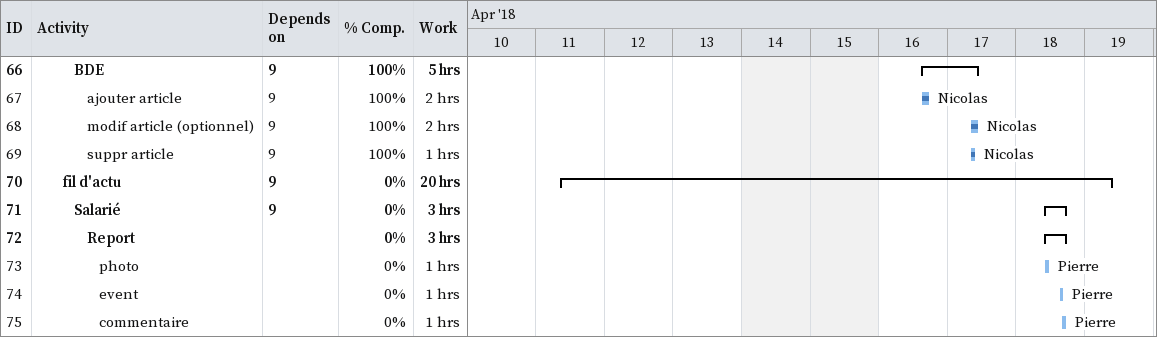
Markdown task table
| ID | Level | Task | Start | Finish | Predecessors | Resources | % complete | Work (h) |
|---|---|---|---|---|---|---|---|---|
| 66 | 4 | **BDE** | 2018-04-16 | 2018-04-17 | 9 |  | 100 | 5 |
| 67 | 5 | ajouter article | 2018-04-16 | 2018-04-16 | 9 | Nicolas | 100 | 2 |
| 68 | 5 | modif article (optionnel) | 2018-04-17 | 2018-04-17 | 9 | Nicolas | 100 | 2 |
| 69 | 5 | suppr article | 2018-04-17 | 2018-04-17 | 9 | Nicolas | 100 | 1 |
| 70 | 3 | **fil d'actu** | 2018-04-11 | 2018-04-19 | 9 |  | 0 | 20 |
| 71 | 4 | **Salarié** | 2018-04-18 | 2018-04-18 | 9 |  | 0 | 3 |
| 72 | 5 | **Report** | 2018-04-18 | 2018-04-18 |  |  | 0 | 3 |
| 73 | 6 | photo | 2018-04-18 | 2018-04-18 |  | Pierre | 0 | 1 |
| 74 | 6 | event | 2018-04-18 | 2018-04-18 |  | Pierre | 0 | 1 |
| 75 | 6 | commentaire | 2018-04-18 | 2018-04-18 |  | Pierre | 0 | 1 |
